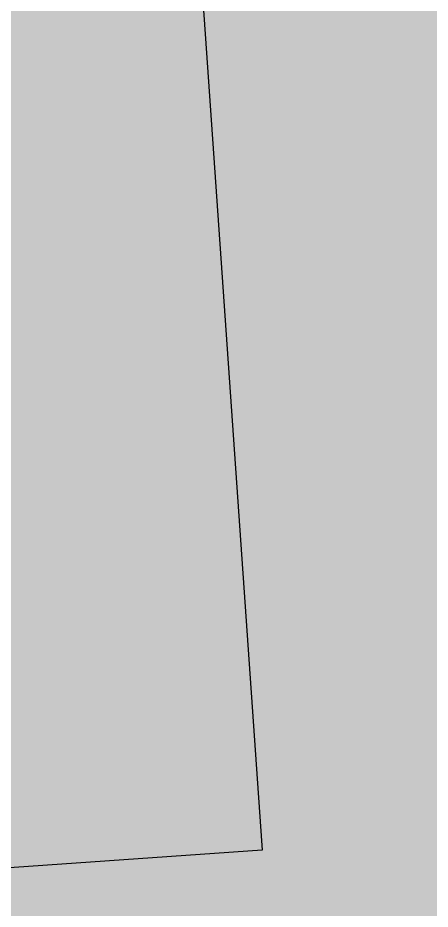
# Model space of a CAD drawing. Header units: millimetres. Extents: x 833941507 to 1669051331, y 817666127 to 1636299673.
# Drawn here: x 834645754 to 834657364, y 817980423 to 818005507 of the extents above; entities that cross this region are included whole.
import ezdxf

# ---------------------------------------------------------------- set-up
doc = ezdxf.new("R2010")
doc.units = ezdxf.units.MM
doc.header["$LTSCALE"] = 3
doc.layers.get('Defpoints').update_dxf_attribs({"color": 32})
doc.layers.add('UAJ-23FLOR-h', color=251, linetype='Continuous', lineweight=9)

# ---------------------------------------------------------------- blocks, each defined once
blk = doc.blocks.new('GBP-LTC-LB01')
at = {"layer": 'UAJ-23FLOR-h'}
h = blk.add_hatch(dxfattribs=at)
h.set_pattern_fill('EARTH,_O', color=256, scale=180, angle=45)
h.set_pattern_definition([(45.0000001, (-1082349.7, 54794.9), (-3e-06, 1616.4461018), [1143, -1143]), (45.0000001, (-1082652.8, 55098), (-3e-06, 1616.4461018), [1143, -1143]), (45.0000001, (-1082955.9, 55401.1), (-3e-06, 1616.4461018), [1143, -1143]), (135.0000001, (-1082955.9, 55603.1), (-1616.4461018, -3e-06), [1143, -1143]), (135.0000001, (-1082652.8, 55906.2), (-1616.4461018, -3e-06), [1143, -1143]), (135.0000001, (-1082349.7, 56209.3), (-1616.4461018, -3e-06), [1143, -1143])])
h.paths.add_polyline_path([(834669469, 818015499), (834651081, 818014214), (834651091, 818014066), (834669480, 818015352)], flags=16)
edge = h.paths.add_edge_path()
edge.add_arc((834611764, 818123015), 22001, 94.0007, 118.6887)
edge.add_line((834601202, 818142316), (834593918, 818141228))
edge.add_arc((834611768, 818123014), 25503, 93.9972, 134.4213, ccw=False)
edge.add_line((834609991, 818148455), (834618164, 818149026))
edge.add_line((834618164, 818149026), (834618408, 818145535))
edge.add_line((834618408, 818145535), (834616365, 818145392))
edge.add_line((834616365, 818145392), (834616609, 818141901))
edge.add_line((834616609, 818141901), (834611622, 818141552))
edge.add_line((834611622, 818141552), (834611378, 818145043))
edge.add_line((834611378, 818145043), (834610229, 818144963))
h.paths.add_polyline_path([(834673233, 818197366), (834607546, 818192774), (834599172, 818174435), (834588349, 818152375), (834578622, 818133891), (834568418, 818115665), (834556457, 818095618), (834546606, 818080042), (834532219, 818058624), (834523692, 818046596), (834515684, 818035708), (834508244, 818025930), (834500656, 818016266), (834489787, 818002934), (834483448, 817995421), (834478638, 817989842), (834458454, 817967379), (834441506, 817949096), (834383076, 817886437), (834482027, 817893355), (834551919, 817920009), (834634905, 817930637), (834634023, 817939309), (834633770, 817941796), (834633578, 817943687), (834508697, 817930984), (834507053, 817930191), (834506409, 817939427), (834507657, 817945567), (834503417, 818006767), (834503064, 818011763), (834514053, 818025792), (834520785, 818034889), (834526319, 818042437), (834532382, 818050706), (834536346, 818056473), (834542258, 818065226), (834550406, 818077287), (834561579, 818095002), (834574523, 818117080), (834587769, 818140310), (834609774, 818143595), (834610002, 818140336), (834634253, 818142031), (834636807, 818105492), (834642791, 818105914), (834646279, 818056033), (834640293, 818055614), (834643382, 818011425), (834641138, 818011268), (834645776, 817944928), (834639048, 817944244), (834640362, 817931328), (834651070, 817932707), (834650588, 817936476), (834685106, 817940897), (834685588, 817937128), (834691374, 817937869)])

msp = doc.modelspace()

# ---------------------------------------------------------------- linework, layer by layer
at = {"layer": 'Defpoints', "color": 2}
msp.add_lwpolyline([(834637757, 818194850), (834652631, 817982087), (834493385, 817970955), (834478511, 818183718)], close=True, dxfattribs=at)

# ---------------------------------------------------------------- block references
msp.add_blockref('GBP-LTC-LB01', (0, 0))

doc.saveas('drawing.dxf')
